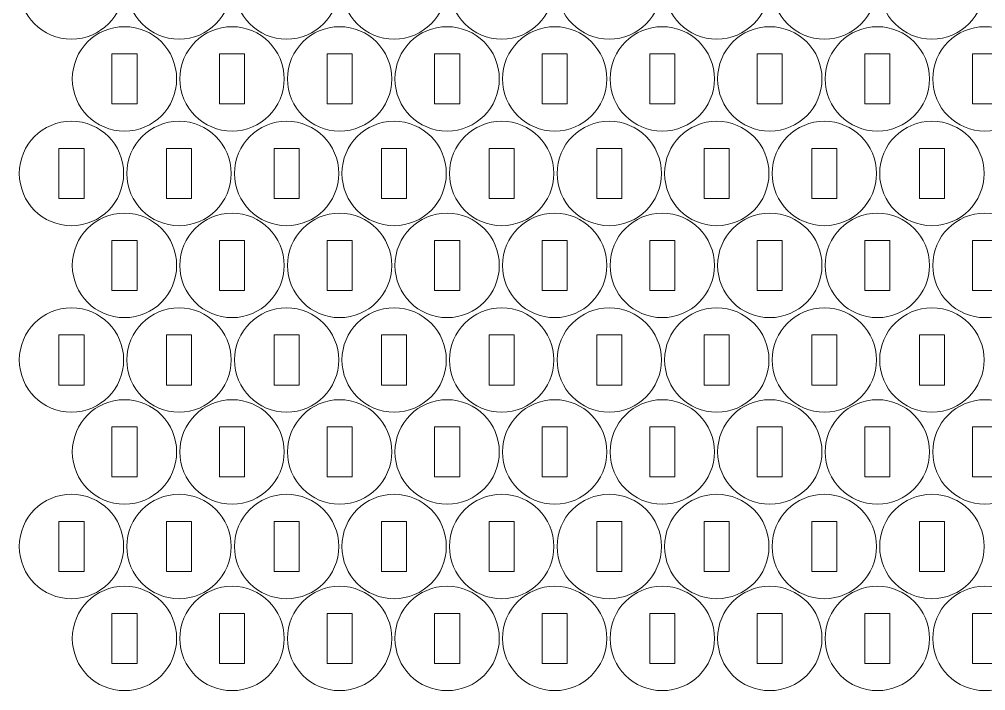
# Model space of a CAD drawing. Header units: millimetres. Extents: x -340 to 339, y -197 to 197.
# Drawn here: x 99.5 to 215.3, y -6.1 to 74.2 of the extents above; entities that cross this region are included whole.
import ezdxf

# ---------------------------------------------------------------- set-up
doc = ezdxf.new("R2010")
doc.units = ezdxf.units.MM
doc.header["$MEASUREMENT"] = 0
doc.layers.add('Camada 1', color=7, linetype='Continuous')

msp = doc.modelspace()

# ---------------------------------------------------------------- linework, layer by layer
at = {"layer": 'Camada 1', "lineweight": 20}
for points in [[(105.7424, 84.3598), (109.1941, 84.3598), (111.9924, 81.5615), (111.9924, 78.1098), (111.9924, 78.1098), (111.9924, 74.6581), (109.1941, 71.8598), (105.7424, 71.8598), (105.7424, 71.8598), (102.2907, 71.8598), (99.4924, 74.6581), (99.4924, 78.1098), (99.4924, 78.1098), (99.4924, 81.5615), (102.2907, 84.3598), (105.7424, 84.3598)], [(118.6276, 84.3598), (122.0793, 84.3598), (124.8776, 81.5615), (124.8776, 78.1098), (124.8776, 78.1098), (124.8776, 74.6581), (122.0793, 71.8598), (118.6276, 71.8598), (118.6276, 71.8598), (115.1759, 71.8598), (112.3776, 74.6581), (112.3776, 78.1098), (112.3776, 78.1098), (112.3776, 81.5615), (115.1759, 84.3598), (118.6276, 84.3598)], [(131.5128, 84.3598), (134.9645, 84.3598), (137.7628, 81.5615), (137.7628, 78.1098), (137.7628, 78.1098), (137.7628, 74.6581), (134.9645, 71.8598), (131.5128, 71.8598), (131.5128, 71.8598), (128.0611, 71.8598), (125.2628, 74.6581), (125.2628, 78.1098), (125.2628, 78.1098), (125.2628, 81.5615), (128.0611, 84.3598), (131.5128, 84.3598)], [(144.398, 84.3598), (147.8497, 84.3598), (150.648, 81.5615), (150.648, 78.1098), (150.648, 78.1098), (150.648, 74.6581), (147.8497, 71.8598), (144.398, 71.8598), (144.398, 71.8598), (140.9463, 71.8598), (138.148, 74.6581), (138.148, 78.1098), (138.148, 78.1098), (138.148, 81.5615), (140.9463, 84.3598), (144.398, 84.3598)], [(157.2832, 84.3598), (160.7349, 84.3598), (163.5332, 81.5615), (163.5332, 78.1098), (163.5332, 78.1098), (163.5332, 74.6581), (160.7349, 71.8598), (157.2832, 71.8598), (157.2832, 71.8598), (153.8315, 71.8598), (151.0332, 74.6581), (151.0332, 78.1098), (151.0332, 78.1098), (151.0332, 81.5615), (153.8315, 84.3598), (157.2832, 84.3598)], [(170.1684, 84.3598), (173.6201, 84.3598), (176.4184, 81.5615), (176.4184, 78.1098), (176.4184, 78.1098), (176.4184, 74.6581), (173.6201, 71.8598), (170.1684, 71.8598), (170.1684, 71.8598), (166.7167, 71.8598), (163.9184, 74.6581), (163.9184, 78.1098), (163.9184, 78.1098), (163.9184, 81.5615), (166.7167, 84.3598), (170.1684, 84.3598)], [(183.0536, 84.3598), (186.5053, 84.3598), (189.3036, 81.5615), (189.3036, 78.1098), (189.3036, 78.1098), (189.3036, 74.6581), (186.5053, 71.8598), (183.0536, 71.8598), (183.0536, 71.8598), (179.6019, 71.8598), (176.8036, 74.6581), (176.8036, 78.1098), (176.8036, 78.1098), (176.8036, 81.5615), (179.6019, 84.3598), (183.0536, 84.3598)], [(195.9388, 84.3598), (199.3905, 84.3598), (202.1888, 81.5615), (202.1888, 78.1098), (202.1888, 78.1098), (202.1888, 74.6581), (199.3905, 71.8598), (195.9388, 71.8598), (195.9388, 71.8598), (192.4871, 71.8598), (189.6888, 74.6581), (189.6888, 78.1098), (189.6888, 78.1098), (189.6888, 81.5615), (192.4871, 84.3598), (195.9388, 84.3598)], [(208.824, 84.3598), (212.2757, 84.3598), (215.074, 81.5615), (215.074, 78.1098), (215.074, 78.1098), (215.074, 74.6581), (212.2757, 71.8598), (208.824, 71.8598), (208.824, 71.8598), (205.3723, 71.8598), (202.574, 74.6581), (202.574, 78.1098), (202.574, 78.1098), (202.574, 81.5615), (205.3723, 84.3598), (208.824, 84.3598)], [(112.0924, 73.3531), (115.5441, 73.3531), (118.3424, 70.5548), (118.3424, 67.1031), (118.3424, 67.1031), (118.3424, 63.6514), (115.5441, 60.8531), (112.0924, 60.8531), (112.0924, 60.8531), (108.6407, 60.8531), (105.8424, 63.6514), (105.8424, 67.1031), (105.8424, 67.1031), (105.8424, 70.5548), (108.6407, 73.3531), (112.0924, 73.3531)], [(124.9776, 73.3531), (128.4293, 73.3531), (131.2276, 70.5548), (131.2276, 67.1031), (131.2276, 67.1031), (131.2276, 63.6514), (128.4293, 60.8531), (124.9776, 60.8531), (124.9776, 60.8531), (121.5259, 60.8531), (118.7276, 63.6514), (118.7276, 67.1031), (118.7276, 67.1031), (118.7276, 70.5548), (121.5259, 73.3531), (124.9776, 73.3531)], [(137.8628, 73.3531), (141.3145, 73.3531), (144.1128, 70.5548), (144.1128, 67.1031), (144.1128, 67.1031), (144.1128, 63.6514), (141.3145, 60.8531), (137.8628, 60.8531), (137.8628, 60.8531), (134.4111, 60.8531), (131.6128, 63.6514), (131.6128, 67.1031), (131.6128, 67.1031), (131.6128, 70.5548), (134.4111, 73.3531), (137.8628, 73.3531)], [(150.748, 73.3531), (154.1997, 73.3531), (156.998, 70.5548), (156.998, 67.1031), (156.998, 67.1031), (156.998, 63.6514), (154.1997, 60.8531), (150.748, 60.8531), (150.748, 60.8531), (147.2963, 60.8531), (144.498, 63.6514), (144.498, 67.1031), (144.498, 67.1031), (144.498, 70.5548), (147.2963, 73.3531), (150.748, 73.3531)], [(163.6332, 73.3531), (167.0849, 73.3531), (169.8832, 70.5548), (169.8832, 67.1031), (169.8832, 67.1031), (169.8832, 63.6514), (167.0849, 60.8531), (163.6332, 60.8531), (163.6332, 60.8531), (160.1815, 60.8531), (157.3832, 63.6514), (157.3832, 67.1031), (157.3832, 67.1031), (157.3832, 70.5548), (160.1815, 73.3531), (163.6332, 73.3531)], [(176.5184, 73.3531), (179.9701, 73.3531), (182.7684, 70.5548), (182.7684, 67.1031), (182.7684, 67.1031), (182.7684, 63.6514), (179.9701, 60.8531), (176.5184, 60.8531), (176.5184, 60.8531), (173.0667, 60.8531), (170.2684, 63.6514), (170.2684, 67.1031), (170.2684, 67.1031), (170.2684, 70.5548), (173.0667, 73.3531), (176.5184, 73.3531)], [(189.4036, 73.3531), (192.8553, 73.3531), (195.6536, 70.5548), (195.6536, 67.1031), (195.6536, 67.1031), (195.6536, 63.6514), (192.8553, 60.8531), (189.4036, 60.8531), (189.4036, 60.8531), (185.9519, 60.8531), (183.1536, 63.6514), (183.1536, 67.1031), (183.1536, 67.1031), (183.1536, 70.5548), (185.9519, 73.3531), (189.4036, 73.3531)], [(202.2888, 73.3531), (205.7405, 73.3531), (208.5388, 70.5548), (208.5388, 67.1031), (208.5388, 67.1031), (208.5388, 63.6514), (205.7405, 60.8531), (202.2888, 60.8531), (202.2888, 60.8531), (198.8371, 60.8531), (196.0388, 63.6514), (196.0388, 67.1031), (196.0388, 67.1031), (196.0388, 70.5548), (198.8371, 73.3531), (202.2888, 73.3531)], [(215.174, 73.3531), (218.6257, 73.3531), (221.424, 70.5548), (221.424, 67.1031), (221.424, 67.1031), (221.424, 63.6514), (218.6257, 60.8531), (215.174, 60.8531), (215.174, 60.8531), (211.7223, 60.8531), (208.924, 63.6514), (208.924, 67.1031), (208.924, 67.1031), (208.924, 70.5548), (211.7223, 73.3531), (215.174, 73.3531)], [(110.5924, 70.1031), (110.5924, 70.1031), (113.5924, 70.1031), (113.5924, 70.1031), (113.5924, 70.1031), (113.5924, 70.1031), (113.5924, 64.1031), (113.5924, 64.1031), (113.5924, 64.1031), (113.5924, 64.1031), (110.5924, 64.1031), (110.5924, 64.1031), (110.5924, 64.1031), (110.5924, 64.1031), (110.5924, 70.1031), (110.5924, 70.1031)], [(123.4776, 70.1031), (123.4776, 70.1031), (126.4776, 70.1031), (126.4776, 70.1031), (126.4776, 70.1031), (126.4776, 70.1031), (126.4776, 64.1031), (126.4776, 64.1031), (126.4776, 64.1031), (126.4776, 64.1031), (123.4776, 64.1031), (123.4776, 64.1031), (123.4776, 64.1031), (123.4776, 64.1031), (123.4776, 70.1031), (123.4776, 70.1031)], [(136.3628, 70.1031), (136.3628, 70.1031), (139.3628, 70.1031), (139.3628, 70.1031), (139.3628, 70.1031), (139.3628, 70.1031), (139.3628, 64.1031), (139.3628, 64.1031), (139.3628, 64.1031), (139.3628, 64.1031), (136.3628, 64.1031), (136.3628, 64.1031), (136.3628, 64.1031), (136.3628, 64.1031), (136.3628, 70.1031), (136.3628, 70.1031)], [(149.248, 70.1031), (149.248, 70.1031), (152.248, 70.1031), (152.248, 70.1031), (152.248, 70.1031), (152.248, 70.1031), (152.248, 64.1031), (152.248, 64.1031), (152.248, 64.1031), (152.248, 64.1031), (149.248, 64.1031), (149.248, 64.1031), (149.248, 64.1031), (149.248, 64.1031), (149.248, 70.1031), (149.248, 70.1031)], [(162.1332, 70.1031), (162.1332, 70.1031), (165.1332, 70.1031), (165.1332, 70.1031), (165.1332, 70.1031), (165.1332, 70.1031), (165.1332, 64.1031), (165.1332, 64.1031), (165.1332, 64.1031), (165.1332, 64.1031), (162.1332, 64.1031), (162.1332, 64.1031), (162.1332, 64.1031), (162.1332, 64.1031), (162.1332, 70.1031), (162.1332, 70.1031)], [(175.0184, 70.1031), (175.0184, 70.1031), (178.0184, 70.1031), (178.0184, 70.1031), (178.0184, 70.1031), (178.0184, 70.1031), (178.0184, 64.1031), (178.0184, 64.1031), (178.0184, 64.1031), (178.0184, 64.1031), (175.0184, 64.1031), (175.0184, 64.1031), (175.0184, 64.1031), (175.0184, 64.1031), (175.0184, 70.1031), (175.0184, 70.1031)], [(187.9036, 70.1031), (187.9036, 70.1031), (190.9036, 70.1031), (190.9036, 70.1031), (190.9036, 70.1031), (190.9036, 70.1031), (190.9036, 64.1031), (190.9036, 64.1031), (190.9036, 64.1031), (190.9036, 64.1031), (187.9036, 64.1031), (187.9036, 64.1031), (187.9036, 64.1031), (187.9036, 64.1031), (187.9036, 70.1031), (187.9036, 70.1031)], [(200.7888, 70.1031), (200.7888, 70.1031), (203.7888, 70.1031), (203.7888, 70.1031), (203.7888, 70.1031), (203.7888, 70.1031), (203.7888, 64.1031), (203.7888, 64.1031), (203.7888, 64.1031), (203.7888, 64.1031), (200.7888, 64.1031), (200.7888, 64.1031), (200.7888, 64.1031), (200.7888, 64.1031), (200.7888, 70.1031), (200.7888, 70.1031)], [(213.674, 70.1031), (213.674, 70.1031), (216.674, 70.1031), (216.674, 70.1031), (216.674, 70.1031), (216.674, 70.1031), (216.674, 64.1031), (216.674, 64.1031), (216.674, 64.1031), (216.674, 64.1031), (213.674, 64.1031), (213.674, 64.1031), (213.674, 64.1031), (213.674, 64.1031), (213.674, 70.1031), (213.674, 70.1031)], [(105.7424, 62.0289), (109.1941, 62.0289), (111.9924, 59.2306), (111.9924, 55.7789), (111.9924, 55.7789), (111.9924, 52.3272), (109.1941, 49.5289), (105.7424, 49.5289), (105.7424, 49.5289), (102.2907, 49.5289), (99.4924, 52.3272), (99.4924, 55.7789), (99.4924, 55.7789), (99.4924, 59.2306), (102.2907, 62.0289), (105.7424, 62.0289)], [(118.6276, 62.0289), (122.0793, 62.0289), (124.8776, 59.2306), (124.8776, 55.7789), (124.8776, 55.7789), (124.8776, 52.3272), (122.0793, 49.5289), (118.6276, 49.5289), (118.6276, 49.5289), (115.1759, 49.5289), (112.3776, 52.3272), (112.3776, 55.7789), (112.3776, 55.7789), (112.3776, 59.2306), (115.1759, 62.0289), (118.6276, 62.0289)], [(131.5128, 62.0289), (134.9645, 62.0289), (137.7628, 59.2306), (137.7628, 55.7789), (137.7628, 55.7789), (137.7628, 52.3272), (134.9645, 49.5289), (131.5128, 49.5289), (131.5128, 49.5289), (128.0611, 49.5289), (125.2628, 52.3272), (125.2628, 55.7789), (125.2628, 55.7789), (125.2628, 59.2306), (128.0611, 62.0289), (131.5128, 62.0289)], [(144.398, 62.0289), (147.8497, 62.0289), (150.648, 59.2306), (150.648, 55.7789), (150.648, 55.7789), (150.648, 52.3272), (147.8497, 49.5289), (144.398, 49.5289), (144.398, 49.5289), (140.9463, 49.5289), (138.148, 52.3272), (138.148, 55.7789), (138.148, 55.7789), (138.148, 59.2306), (140.9463, 62.0289), (144.398, 62.0289)], [(157.2832, 62.0289), (160.7349, 62.0289), (163.5332, 59.2306), (163.5332, 55.7789), (163.5332, 55.7789), (163.5332, 52.3272), (160.7349, 49.5289), (157.2832, 49.5289), (157.2832, 49.5289), (153.8315, 49.5289), (151.0332, 52.3272), (151.0332, 55.7789), (151.0332, 55.7789), (151.0332, 59.2306), (153.8315, 62.0289), (157.2832, 62.0289)], [(170.1684, 62.0289), (173.6201, 62.0289), (176.4184, 59.2306), (176.4184, 55.7789), (176.4184, 55.7789), (176.4184, 52.3272), (173.6201, 49.5289), (170.1684, 49.5289), (170.1684, 49.5289), (166.7167, 49.5289), (163.9184, 52.3272), (163.9184, 55.7789), (163.9184, 55.7789), (163.9184, 59.2306), (166.7167, 62.0289), (170.1684, 62.0289)], [(183.0536, 62.0289), (186.5053, 62.0289), (189.3036, 59.2306), (189.3036, 55.7789), (189.3036, 55.7789), (189.3036, 52.3272), (186.5053, 49.5289), (183.0536, 49.5289), (183.0536, 49.5289), (179.6019, 49.5289), (176.8036, 52.3272), (176.8036, 55.7789), (176.8036, 55.7789), (176.8036, 59.2306), (179.6019, 62.0289), (183.0536, 62.0289)], [(195.9388, 62.0289), (199.3905, 62.0289), (202.1888, 59.2306), (202.1888, 55.7789), (202.1888, 55.7789), (202.1888, 52.3272), (199.3905, 49.5289), (195.9388, 49.5289), (195.9388, 49.5289), (192.4871, 49.5289), (189.6888, 52.3272), (189.6888, 55.7789), (189.6888, 55.7789), (189.6888, 59.2306), (192.4871, 62.0289), (195.9388, 62.0289)], [(208.824, 62.0289), (212.2757, 62.0289), (215.074, 59.2306), (215.074, 55.7789), (215.074, 55.7789), (215.074, 52.3272), (212.2757, 49.5289), (208.824, 49.5289), (208.824, 49.5289), (205.3723, 49.5289), (202.574, 52.3272), (202.574, 55.7789), (202.574, 55.7789), (202.574, 59.2306), (205.3723, 62.0289), (208.824, 62.0289)], [(104.2424, 58.7789), (104.2424, 58.7789), (107.2424, 58.7789), (107.2424, 58.7789), (107.2424, 58.7789), (107.2424, 58.7789), (107.2424, 52.7789), (107.2424, 52.7789), (107.2424, 52.7789), (107.2424, 52.7789), (104.2424, 52.7789), (104.2424, 52.7789), (104.2424, 52.7789), (104.2424, 52.7789), (104.2424, 58.7789), (104.2424, 58.7789)], [(117.1276, 58.7789), (117.1276, 58.7789), (120.1276, 58.7789), (120.1276, 58.7789), (120.1276, 58.7789), (120.1276, 58.7789), (120.1276, 52.7789), (120.1276, 52.7789), (120.1276, 52.7789), (120.1276, 52.7789), (117.1276, 52.7789), (117.1276, 52.7789), (117.1276, 52.7789), (117.1276, 52.7789), (117.1276, 58.7789), (117.1276, 58.7789)], [(130.0128, 58.7789), (130.0128, 58.7789), (133.0128, 58.7789), (133.0128, 58.7789), (133.0128, 58.7789), (133.0128, 58.7789), (133.0128, 52.7789), (133.0128, 52.7789), (133.0128, 52.7789), (133.0128, 52.7789), (130.0128, 52.7789), (130.0128, 52.7789), (130.0128, 52.7789), (130.0128, 52.7789), (130.0128, 58.7789), (130.0128, 58.7789)], [(142.898, 58.7789), (142.898, 58.7789), (145.898, 58.7789), (145.898, 58.7789), (145.898, 58.7789), (145.898, 58.7789), (145.898, 52.7789), (145.898, 52.7789), (145.898, 52.7789), (145.898, 52.7789), (142.898, 52.7789), (142.898, 52.7789), (142.898, 52.7789), (142.898, 52.7789), (142.898, 58.7789), (142.898, 58.7789)], [(155.7832, 58.7789), (155.7832, 58.7789), (158.7832, 58.7789), (158.7832, 58.7789), (158.7832, 58.7789), (158.7832, 58.7789), (158.7832, 52.7789), (158.7832, 52.7789), (158.7832, 52.7789), (158.7832, 52.7789), (155.7832, 52.7789), (155.7832, 52.7789), (155.7832, 52.7789), (155.7832, 52.7789), (155.7832, 58.7789), (155.7832, 58.7789)], [(168.6684, 58.7789), (168.6684, 58.7789), (171.6684, 58.7789), (171.6684, 58.7789), (171.6684, 58.7789), (171.6684, 58.7789), (171.6684, 52.7789), (171.6684, 52.7789), (171.6684, 52.7789), (171.6684, 52.7789), (168.6684, 52.7789), (168.6684, 52.7789), (168.6684, 52.7789), (168.6684, 52.7789), (168.6684, 58.7789), (168.6684, 58.7789)], [(181.5536, 58.7789), (181.5536, 58.7789), (184.5536, 58.7789), (184.5536, 58.7789), (184.5536, 58.7789), (184.5536, 58.7789), (184.5536, 52.7789), (184.5536, 52.7789), (184.5536, 52.7789), (184.5536, 52.7789), (181.5536, 52.7789), (181.5536, 52.7789), (181.5536, 52.7789), (181.5536, 52.7789), (181.5536, 58.7789), (181.5536, 58.7789)], [(194.4388, 58.7789), (194.4388, 58.7789), (197.4388, 58.7789), (197.4388, 58.7789), (197.4388, 58.7789), (197.4388, 58.7789), (197.4388, 52.7789), (197.4388, 52.7789), (197.4388, 52.7789), (197.4388, 52.7789), (194.4388, 52.7789), (194.4388, 52.7789), (194.4388, 52.7789), (194.4388, 52.7789), (194.4388, 58.7789), (194.4388, 58.7789)], [(207.324, 58.7789), (207.324, 58.7789), (210.324, 58.7789), (210.324, 58.7789), (210.324, 58.7789), (210.324, 58.7789), (210.324, 52.7789), (210.324, 52.7789), (210.324, 52.7789), (210.324, 52.7789), (207.324, 52.7789), (207.324, 52.7789), (207.324, 52.7789), (207.324, 52.7789), (207.324, 58.7789), (207.324, 58.7789)], [(112.0924, 51.0222), (115.5441, 51.0222), (118.3424, 48.2239), (118.3424, 44.7722), (118.3424, 44.7722), (118.3424, 41.3205), (115.5441, 38.5222), (112.0924, 38.5222), (112.0924, 38.5222), (108.6407, 38.5222), (105.8424, 41.3205), (105.8424, 44.7722), (105.8424, 44.7722), (105.8424, 48.2239), (108.6407, 51.0222), (112.0924, 51.0222)], [(124.9776, 51.0222), (128.4293, 51.0222), (131.2276, 48.2239), (131.2276, 44.7722), (131.2276, 44.7722), (131.2276, 41.3205), (128.4293, 38.5222), (124.9776, 38.5222), (124.9776, 38.5222), (121.5259, 38.5222), (118.7276, 41.3205), (118.7276, 44.7722), (118.7276, 44.7722), (118.7276, 48.2239), (121.5259, 51.0222), (124.9776, 51.0222)], [(137.8628, 51.0222), (141.3145, 51.0222), (144.1128, 48.2239), (144.1128, 44.7722), (144.1128, 44.7722), (144.1128, 41.3205), (141.3145, 38.5222), (137.8628, 38.5222), (137.8628, 38.5222), (134.4111, 38.5222), (131.6128, 41.3205), (131.6128, 44.7722), (131.6128, 44.7722), (131.6128, 48.2239), (134.4111, 51.0222), (137.8628, 51.0222)], [(150.748, 51.0222), (154.1997, 51.0222), (156.998, 48.2239), (156.998, 44.7722), (156.998, 44.7722), (156.998, 41.3205), (154.1997, 38.5222), (150.748, 38.5222), (150.748, 38.5222), (147.2963, 38.5222), (144.498, 41.3205), (144.498, 44.7722), (144.498, 44.7722), (144.498, 48.2239), (147.2963, 51.0222), (150.748, 51.0222)], [(163.6332, 51.0222), (167.0849, 51.0222), (169.8832, 48.2239), (169.8832, 44.7722), (169.8832, 44.7722), (169.8832, 41.3205), (167.0849, 38.5222), (163.6332, 38.5222), (163.6332, 38.5222), (160.1815, 38.5222), (157.3832, 41.3205), (157.3832, 44.7722), (157.3832, 44.7722), (157.3832, 48.2239), (160.1815, 51.0222), (163.6332, 51.0222)], [(176.5184, 51.0222), (179.9701, 51.0222), (182.7684, 48.2239), (182.7684, 44.7722), (182.7684, 44.7722), (182.7684, 41.3205), (179.9701, 38.5222), (176.5184, 38.5222), (176.5184, 38.5222), (173.0667, 38.5222), (170.2684, 41.3205), (170.2684, 44.7722), (170.2684, 44.7722), (170.2684, 48.2239), (173.0667, 51.0222), (176.5184, 51.0222)], [(189.4036, 51.0222), (192.8553, 51.0222), (195.6536, 48.2239), (195.6536, 44.7722), (195.6536, 44.7722), (195.6536, 41.3205), (192.8553, 38.5222), (189.4036, 38.5222), (189.4036, 38.5222), (185.9519, 38.5222), (183.1536, 41.3205), (183.1536, 44.7722), (183.1536, 44.7722), (183.1536, 48.2239), (185.9519, 51.0222), (189.4036, 51.0222)], [(202.2888, 51.0222), (205.7405, 51.0222), (208.5388, 48.2239), (208.5388, 44.7722), (208.5388, 44.7722), (208.5388, 41.3205), (205.7405, 38.5222), (202.2888, 38.5222), (202.2888, 38.5222), (198.8371, 38.5222), (196.0388, 41.3205), (196.0388, 44.7722), (196.0388, 44.7722), (196.0388, 48.2239), (198.8371, 51.0222), (202.2888, 51.0222)], [(215.174, 51.0222), (218.6257, 51.0222), (221.424, 48.2239), (221.424, 44.7722), (221.424, 44.7722), (221.424, 41.3205), (218.6257, 38.5222), (215.174, 38.5222), (215.174, 38.5222), (211.7223, 38.5222), (208.924, 41.3205), (208.924, 44.7722), (208.924, 44.7722), (208.924, 48.2239), (211.7223, 51.0222), (215.174, 51.0222)], [(110.5924, 47.7722), (110.5924, 47.7722), (113.5924, 47.7722), (113.5924, 47.7722), (113.5924, 47.7722), (113.5924, 47.7722), (113.5924, 41.7722), (113.5924, 41.7722), (113.5924, 41.7722), (113.5924, 41.7722), (110.5924, 41.7722), (110.5924, 41.7722), (110.5924, 41.7722), (110.5924, 41.7722), (110.5924, 47.7722), (110.5924, 47.7722)], [(123.4776, 47.7722), (123.4776, 47.7722), (126.4776, 47.7722), (126.4776, 47.7722), (126.4776, 47.7722), (126.4776, 47.7722), (126.4776, 41.7722), (126.4776, 41.7722), (126.4776, 41.7722), (126.4776, 41.7722), (123.4776, 41.7722), (123.4776, 41.7722), (123.4776, 41.7722), (123.4776, 41.7722), (123.4776, 47.7722), (123.4776, 47.7722)], [(136.3628, 47.7722), (136.3628, 47.7722), (139.3628, 47.7722), (139.3628, 47.7722), (139.3628, 47.7722), (139.3628, 47.7722), (139.3628, 41.7722), (139.3628, 41.7722), (139.3628, 41.7722), (139.3628, 41.7722), (136.3628, 41.7722), (136.3628, 41.7722), (136.3628, 41.7722), (136.3628, 41.7722), (136.3628, 47.7722), (136.3628, 47.7722)], [(149.248, 47.7722), (149.248, 47.7722), (152.248, 47.7722), (152.248, 47.7722), (152.248, 47.7722), (152.248, 47.7722), (152.248, 41.7722), (152.248, 41.7722), (152.248, 41.7722), (152.248, 41.7722), (149.248, 41.7722), (149.248, 41.7722), (149.248, 41.7722), (149.248, 41.7722), (149.248, 47.7722), (149.248, 47.7722)], [(162.1332, 47.7722), (162.1332, 47.7722), (165.1332, 47.7722), (165.1332, 47.7722), (165.1332, 47.7722), (165.1332, 47.7722), (165.1332, 41.7722), (165.1332, 41.7722), (165.1332, 41.7722), (165.1332, 41.7722), (162.1332, 41.7722), (162.1332, 41.7722), (162.1332, 41.7722), (162.1332, 41.7722), (162.1332, 47.7722), (162.1332, 47.7722)], [(175.0184, 47.7722), (175.0184, 47.7722), (178.0184, 47.7722), (178.0184, 47.7722), (178.0184, 47.7722), (178.0184, 47.7722), (178.0184, 41.7722), (178.0184, 41.7722), (178.0184, 41.7722), (178.0184, 41.7722), (175.0184, 41.7722), (175.0184, 41.7722), (175.0184, 41.7722), (175.0184, 41.7722), (175.0184, 47.7722), (175.0184, 47.7722)], [(187.9036, 47.7722), (187.9036, 47.7722), (190.9036, 47.7722), (190.9036, 47.7722), (190.9036, 47.7722), (190.9036, 47.7722), (190.9036, 41.7722), (190.9036, 41.7722), (190.9036, 41.7722), (190.9036, 41.7722), (187.9036, 41.7722), (187.9036, 41.7722), (187.9036, 41.7722), (187.9036, 41.7722), (187.9036, 47.7722), (187.9036, 47.7722)], [(200.7888, 47.7722), (200.7888, 47.7722), (203.7888, 47.7722), (203.7888, 47.7722), (203.7888, 47.7722), (203.7888, 47.7722), (203.7888, 41.7722), (203.7888, 41.7722), (203.7888, 41.7722), (203.7888, 41.7722), (200.7888, 41.7722), (200.7888, 41.7722), (200.7888, 41.7722), (200.7888, 41.7722), (200.7888, 47.7722), (200.7888, 47.7722)], [(213.674, 47.7722), (213.674, 47.7722), (216.674, 47.7722), (216.674, 47.7722), (216.674, 47.7722), (216.674, 47.7722), (216.674, 41.7722), (216.674, 41.7722), (216.674, 41.7722), (216.674, 41.7722), (213.674, 41.7722), (213.674, 41.7722), (213.674, 41.7722), (213.674, 41.7722), (213.674, 47.7722), (213.674, 47.7722)], [(105.7424, 39.698), (109.1941, 39.698), (111.9924, 36.8997), (111.9924, 33.448), (111.9924, 33.448), (111.9924, 29.9963), (109.1941, 27.198), (105.7424, 27.198), (105.7424, 27.198), (102.2907, 27.198), (99.4924, 29.9963), (99.4924, 33.448), (99.4924, 33.448), (99.4924, 36.8997), (102.2907, 39.698), (105.7424, 39.698)], [(118.6276, 39.698), (122.0793, 39.698), (124.8776, 36.8997), (124.8776, 33.448), (124.8776, 33.448), (124.8776, 29.9963), (122.0793, 27.198), (118.6276, 27.198), (118.6276, 27.198), (115.1759, 27.198), (112.3776, 29.9963), (112.3776, 33.448), (112.3776, 33.448), (112.3776, 36.8997), (115.1759, 39.698), (118.6276, 39.698)], [(131.5128, 39.698), (134.9645, 39.698), (137.7628, 36.8997), (137.7628, 33.448), (137.7628, 33.448), (137.7628, 29.9963), (134.9645, 27.198), (131.5128, 27.198), (131.5128, 27.198), (128.0611, 27.198), (125.2628, 29.9963), (125.2628, 33.448), (125.2628, 33.448), (125.2628, 36.8997), (128.0611, 39.698), (131.5128, 39.698)], [(144.398, 39.698), (147.8497, 39.698), (150.648, 36.8997), (150.648, 33.448), (150.648, 33.448), (150.648, 29.9963), (147.8497, 27.198), (144.398, 27.198), (144.398, 27.198), (140.9463, 27.198), (138.148, 29.9963), (138.148, 33.448), (138.148, 33.448), (138.148, 36.8997), (140.9463, 39.698), (144.398, 39.698)], [(157.2832, 39.698), (160.7349, 39.698), (163.5332, 36.8997), (163.5332, 33.448), (163.5332, 33.448), (163.5332, 29.9963), (160.7349, 27.198), (157.2832, 27.198), (157.2832, 27.198), (153.8315, 27.198), (151.0332, 29.9963), (151.0332, 33.448), (151.0332, 33.448), (151.0332, 36.8997), (153.8315, 39.698), (157.2832, 39.698)], [(170.1684, 39.698), (173.6201, 39.698), (176.4184, 36.8997), (176.4184, 33.448), (176.4184, 33.448), (176.4184, 29.9963), (173.6201, 27.198), (170.1684, 27.198), (170.1684, 27.198), (166.7167, 27.198), (163.9184, 29.9963), (163.9184, 33.448), (163.9184, 33.448), (163.9184, 36.8997), (166.7167, 39.698), (170.1684, 39.698)], [(183.0536, 39.698), (186.5053, 39.698), (189.3036, 36.8997), (189.3036, 33.448), (189.3036, 33.448), (189.3036, 29.9963), (186.5053, 27.198), (183.0536, 27.198), (183.0536, 27.198), (179.6019, 27.198), (176.8036, 29.9963), (176.8036, 33.448), (176.8036, 33.448), (176.8036, 36.8997), (179.6019, 39.698), (183.0536, 39.698)], [(195.9388, 39.698), (199.3905, 39.698), (202.1888, 36.8997), (202.1888, 33.448), (202.1888, 33.448), (202.1888, 29.9963), (199.3905, 27.198), (195.9388, 27.198), (195.9388, 27.198), (192.4871, 27.198), (189.6888, 29.9963), (189.6888, 33.448), (189.6888, 33.448), (189.6888, 36.8997), (192.4871, 39.698), (195.9388, 39.698)], [(208.824, 39.698), (212.2757, 39.698), (215.074, 36.8997), (215.074, 33.448), (215.074, 33.448), (215.074, 29.9963), (212.2757, 27.198), (208.824, 27.198), (208.824, 27.198), (205.3723, 27.198), (202.574, 29.9963), (202.574, 33.448), (202.574, 33.448), (202.574, 36.8997), (205.3723, 39.698), (208.824, 39.698)], [(104.2424, 36.448), (104.2424, 36.448), (107.2424, 36.448), (107.2424, 36.448), (107.2424, 36.448), (107.2424, 36.448), (107.2424, 30.448), (107.2424, 30.448), (107.2424, 30.448), (107.2424, 30.448), (104.2424, 30.448), (104.2424, 30.448), (104.2424, 30.448), (104.2424, 30.448), (104.2424, 36.448), (104.2424, 36.448)], [(117.1276, 36.448), (117.1276, 36.448), (120.1276, 36.448), (120.1276, 36.448), (120.1276, 36.448), (120.1276, 36.448), (120.1276, 30.448), (120.1276, 30.448), (120.1276, 30.448), (120.1276, 30.448), (117.1276, 30.448), (117.1276, 30.448), (117.1276, 30.448), (117.1276, 30.448), (117.1276, 36.448), (117.1276, 36.448)], [(130.0128, 36.448), (130.0128, 36.448), (133.0128, 36.448), (133.0128, 36.448), (133.0128, 36.448), (133.0128, 36.448), (133.0128, 30.448), (133.0128, 30.448), (133.0128, 30.448), (133.0128, 30.448), (130.0128, 30.448), (130.0128, 30.448), (130.0128, 30.448), (130.0128, 30.448), (130.0128, 36.448), (130.0128, 36.448)], [(142.898, 36.448), (142.898, 36.448), (145.898, 36.448), (145.898, 36.448), (145.898, 36.448), (145.898, 36.448), (145.898, 30.448), (145.898, 30.448), (145.898, 30.448), (145.898, 30.448), (142.898, 30.448), (142.898, 30.448), (142.898, 30.448), (142.898, 30.448), (142.898, 36.448), (142.898, 36.448)], [(155.7832, 36.448), (155.7832, 36.448), (158.7832, 36.448), (158.7832, 36.448), (158.7832, 36.448), (158.7832, 36.448), (158.7832, 30.448), (158.7832, 30.448), (158.7832, 30.448), (158.7832, 30.448), (155.7832, 30.448), (155.7832, 30.448), (155.7832, 30.448), (155.7832, 30.448), (155.7832, 36.448), (155.7832, 36.448)], [(168.6684, 36.448), (168.6684, 36.448), (171.6684, 36.448), (171.6684, 36.448), (171.6684, 36.448), (171.6684, 36.448), (171.6684, 30.448), (171.6684, 30.448), (171.6684, 30.448), (171.6684, 30.448), (168.6684, 30.448), (168.6684, 30.448), (168.6684, 30.448), (168.6684, 30.448), (168.6684, 36.448), (168.6684, 36.448)], [(181.5536, 36.448), (181.5536, 36.448), (184.5536, 36.448), (184.5536, 36.448), (184.5536, 36.448), (184.5536, 36.448), (184.5536, 30.448), (184.5536, 30.448), (184.5536, 30.448), (184.5536, 30.448), (181.5536, 30.448), (181.5536, 30.448), (181.5536, 30.448), (181.5536, 30.448), (181.5536, 36.448), (181.5536, 36.448)], [(194.4388, 36.448), (194.4388, 36.448), (197.4388, 36.448), (197.4388, 36.448), (197.4388, 36.448), (197.4388, 36.448), (197.4388, 30.448), (197.4388, 30.448), (197.4388, 30.448), (197.4388, 30.448), (194.4388, 30.448), (194.4388, 30.448), (194.4388, 30.448), (194.4388, 30.448), (194.4388, 36.448), (194.4388, 36.448)], [(207.324, 36.448), (207.324, 36.448), (210.324, 36.448), (210.324, 36.448), (210.324, 36.448), (210.324, 36.448), (210.324, 30.448), (210.324, 30.448), (210.324, 30.448), (210.324, 30.448), (207.324, 30.448), (207.324, 30.448), (207.324, 30.448), (207.324, 30.448), (207.324, 36.448), (207.324, 36.448)], [(112.0924, 28.6913), (115.5441, 28.6913), (118.3424, 25.893), (118.3424, 22.4413), (118.3424, 22.4413), (118.3424, 18.9896), (115.5441, 16.1913), (112.0924, 16.1913), (112.0924, 16.1913), (108.6407, 16.1913), (105.8424, 18.9896), (105.8424, 22.4413), (105.8424, 22.4413), (105.8424, 25.893), (108.6407, 28.6913), (112.0924, 28.6913)], [(124.9776, 28.6913), (128.4293, 28.6913), (131.2276, 25.893), (131.2276, 22.4413), (131.2276, 22.4413), (131.2276, 18.9896), (128.4293, 16.1913), (124.9776, 16.1913), (124.9776, 16.1913), (121.5259, 16.1913), (118.7276, 18.9896), (118.7276, 22.4413), (118.7276, 22.4413), (118.7276, 25.893), (121.5259, 28.6913), (124.9776, 28.6913)], [(137.8628, 28.6913), (141.3145, 28.6913), (144.1128, 25.893), (144.1128, 22.4413), (144.1128, 22.4413), (144.1128, 18.9896), (141.3145, 16.1913), (137.8628, 16.1913), (137.8628, 16.1913), (134.4111, 16.1913), (131.6128, 18.9896), (131.6128, 22.4413), (131.6128, 22.4413), (131.6128, 25.893), (134.4111, 28.6913), (137.8628, 28.6913)], [(150.748, 28.6913), (154.1997, 28.6913), (156.998, 25.893), (156.998, 22.4413), (156.998, 22.4413), (156.998, 18.9896), (154.1997, 16.1913), (150.748, 16.1913), (150.748, 16.1913), (147.2963, 16.1913), (144.498, 18.9896), (144.498, 22.4413), (144.498, 22.4413), (144.498, 25.893), (147.2963, 28.6913), (150.748, 28.6913)], [(163.6332, 28.6913), (167.0849, 28.6913), (169.8832, 25.893), (169.8832, 22.4413), (169.8832, 22.4413), (169.8832, 18.9896), (167.0849, 16.1913), (163.6332, 16.1913), (163.6332, 16.1913), (160.1815, 16.1913), (157.3832, 18.9896), (157.3832, 22.4413), (157.3832, 22.4413), (157.3832, 25.893), (160.1815, 28.6913), (163.6332, 28.6913)], [(176.5184, 28.6913), (179.9701, 28.6913), (182.7684, 25.893), (182.7684, 22.4413), (182.7684, 22.4413), (182.7684, 18.9896), (179.9701, 16.1913), (176.5184, 16.1913), (176.5184, 16.1913), (173.0667, 16.1913), (170.2684, 18.9896), (170.2684, 22.4413), (170.2684, 22.4413), (170.2684, 25.893), (173.0667, 28.6913), (176.5184, 28.6913)], [(189.4036, 28.6913), (192.8553, 28.6913), (195.6536, 25.893), (195.6536, 22.4413), (195.6536, 22.4413), (195.6536, 18.9896), (192.8553, 16.1913), (189.4036, 16.1913), (189.4036, 16.1913), (185.9519, 16.1913), (183.1536, 18.9896), (183.1536, 22.4413), (183.1536, 22.4413), (183.1536, 25.893), (185.9519, 28.6913), (189.4036, 28.6913)], [(202.2888, 28.6913), (205.7405, 28.6913), (208.5388, 25.893), (208.5388, 22.4413), (208.5388, 22.4413), (208.5388, 18.9896), (205.7405, 16.1913), (202.2888, 16.1913), (202.2888, 16.1913), (198.8371, 16.1913), (196.0388, 18.9896), (196.0388, 22.4413), (196.0388, 22.4413), (196.0388, 25.893), (198.8371, 28.6913), (202.2888, 28.6913)], [(215.174, 28.6913), (218.6257, 28.6913), (221.424, 25.893), (221.424, 22.4413), (221.424, 22.4413), (221.424, 18.9896), (218.6257, 16.1913), (215.174, 16.1913), (215.174, 16.1913), (211.7223, 16.1913), (208.924, 18.9896), (208.924, 22.4413), (208.924, 22.4413), (208.924, 25.893), (211.7223, 28.6913), (215.174, 28.6913)], [(110.5924, 25.4413), (110.5924, 25.4413), (113.5924, 25.4413), (113.5924, 25.4413), (113.5924, 25.4413), (113.5924, 25.4413), (113.5924, 19.4413), (113.5924, 19.4413), (113.5924, 19.4413), (113.5924, 19.4413), (110.5924, 19.4413), (110.5924, 19.4413), (110.5924, 19.4413), (110.5924, 19.4413), (110.5924, 25.4413), (110.5924, 25.4413)], [(123.4776, 25.4413), (123.4776, 25.4413), (126.4776, 25.4413), (126.4776, 25.4413), (126.4776, 25.4413), (126.4776, 25.4413), (126.4776, 19.4413), (126.4776, 19.4413), (126.4776, 19.4413), (126.4776, 19.4413), (123.4776, 19.4413), (123.4776, 19.4413), (123.4776, 19.4413), (123.4776, 19.4413), (123.4776, 25.4413), (123.4776, 25.4413)], [(136.3628, 25.4413), (136.3628, 25.4413), (139.3628, 25.4413), (139.3628, 25.4413), (139.3628, 25.4413), (139.3628, 25.4413), (139.3628, 19.4413), (139.3628, 19.4413), (139.3628, 19.4413), (139.3628, 19.4413), (136.3628, 19.4413), (136.3628, 19.4413), (136.3628, 19.4413), (136.3628, 19.4413), (136.3628, 25.4413), (136.3628, 25.4413)], [(149.248, 25.4413), (149.248, 25.4413), (152.248, 25.4413), (152.248, 25.4413), (152.248, 25.4413), (152.248, 25.4413), (152.248, 19.4413), (152.248, 19.4413), (152.248, 19.4413), (152.248, 19.4413), (149.248, 19.4413), (149.248, 19.4413), (149.248, 19.4413), (149.248, 19.4413), (149.248, 25.4413), (149.248, 25.4413)], [(162.1332, 25.4413), (162.1332, 25.4413), (165.1332, 25.4413), (165.1332, 25.4413), (165.1332, 25.4413), (165.1332, 25.4413), (165.1332, 19.4413), (165.1332, 19.4413), (165.1332, 19.4413), (165.1332, 19.4413), (162.1332, 19.4413), (162.1332, 19.4413), (162.1332, 19.4413), (162.1332, 19.4413), (162.1332, 25.4413), (162.1332, 25.4413)], [(175.0184, 25.4413), (175.0184, 25.4413), (178.0184, 25.4413), (178.0184, 25.4413), (178.0184, 25.4413), (178.0184, 25.4413), (178.0184, 19.4413), (178.0184, 19.4413), (178.0184, 19.4413), (178.0184, 19.4413), (175.0184, 19.4413), (175.0184, 19.4413), (175.0184, 19.4413), (175.0184, 19.4413), (175.0184, 25.4413), (175.0184, 25.4413)], [(187.9036, 25.4413), (187.9036, 25.4413), (190.9036, 25.4413), (190.9036, 25.4413), (190.9036, 25.4413), (190.9036, 25.4413), (190.9036, 19.4413), (190.9036, 19.4413), (190.9036, 19.4413), (190.9036, 19.4413), (187.9036, 19.4413), (187.9036, 19.4413), (187.9036, 19.4413), (187.9036, 19.4413), (187.9036, 25.4413), (187.9036, 25.4413)], [(200.7888, 25.4413), (200.7888, 25.4413), (203.7888, 25.4413), (203.7888, 25.4413), (203.7888, 25.4413), (203.7888, 25.4413), (203.7888, 19.4413), (203.7888, 19.4413), (203.7888, 19.4413), (203.7888, 19.4413), (200.7888, 19.4413), (200.7888, 19.4413), (200.7888, 19.4413), (200.7888, 19.4413), (200.7888, 25.4413), (200.7888, 25.4413)], [(213.674, 25.4413), (213.674, 25.4413), (216.674, 25.4413), (216.674, 25.4413), (216.674, 25.4413), (216.674, 25.4413), (216.674, 19.4413), (216.674, 19.4413), (216.674, 19.4413), (216.674, 19.4413), (213.674, 19.4413), (213.674, 19.4413), (213.674, 19.4413), (213.674, 19.4413), (213.674, 25.4413), (213.674, 25.4413)], [(105.7424, 17.3671), (109.1941, 17.3671), (111.9924, 14.5688), (111.9924, 11.1171), (111.9924, 11.1171), (111.9924, 7.6654), (109.1941, 4.8671), (105.7424, 4.8671), (105.7424, 4.8671), (102.2907, 4.8671), (99.4924, 7.6654), (99.4924, 11.1171), (99.4924, 11.1171), (99.4924, 14.5688), (102.2907, 17.3671), (105.7424, 17.3671)], [(118.6276, 17.3671), (122.0793, 17.3671), (124.8776, 14.5688), (124.8776, 11.1171), (124.8776, 11.1171), (124.8776, 7.6654), (122.0793, 4.8671), (118.6276, 4.8671), (118.6276, 4.8671), (115.1759, 4.8671), (112.3776, 7.6654), (112.3776, 11.1171), (112.3776, 11.1171), (112.3776, 14.5688), (115.1759, 17.3671), (118.6276, 17.3671)], [(131.5128, 17.3671), (134.9645, 17.3671), (137.7628, 14.5688), (137.7628, 11.1171), (137.7628, 11.1171), (137.7628, 7.6654), (134.9645, 4.8671), (131.5128, 4.8671), (131.5128, 4.8671), (128.0611, 4.8671), (125.2628, 7.6654), (125.2628, 11.1171), (125.2628, 11.1171), (125.2628, 14.5688), (128.0611, 17.3671), (131.5128, 17.3671)], [(144.398, 17.3671), (147.8497, 17.3671), (150.648, 14.5688), (150.648, 11.1171), (150.648, 11.1171), (150.648, 7.6654), (147.8497, 4.8671), (144.398, 4.8671), (144.398, 4.8671), (140.9463, 4.8671), (138.148, 7.6654), (138.148, 11.1171), (138.148, 11.1171), (138.148, 14.5688), (140.9463, 17.3671), (144.398, 17.3671)], [(157.2832, 17.3671), (160.7349, 17.3671), (163.5332, 14.5688), (163.5332, 11.1171), (163.5332, 11.1171), (163.5332, 7.6654), (160.7349, 4.8671), (157.2832, 4.8671), (157.2832, 4.8671), (153.8315, 4.8671), (151.0332, 7.6654), (151.0332, 11.1171), (151.0332, 11.1171), (151.0332, 14.5688), (153.8315, 17.3671), (157.2832, 17.3671)], [(170.1684, 17.3671), (173.6201, 17.3671), (176.4184, 14.5688), (176.4184, 11.1171), (176.4184, 11.1171), (176.4184, 7.6654), (173.6201, 4.8671), (170.1684, 4.8671), (170.1684, 4.8671), (166.7167, 4.8671), (163.9184, 7.6654), (163.9184, 11.1171), (163.9184, 11.1171), (163.9184, 14.5688), (166.7167, 17.3671), (170.1684, 17.3671)], [(183.0536, 17.3671), (186.5053, 17.3671), (189.3036, 14.5688), (189.3036, 11.1171), (189.3036, 11.1171), (189.3036, 7.6654), (186.5053, 4.8671), (183.0536, 4.8671), (183.0536, 4.8671), (179.6019, 4.8671), (176.8036, 7.6654), (176.8036, 11.1171), (176.8036, 11.1171), (176.8036, 14.5688), (179.6019, 17.3671), (183.0536, 17.3671)], [(195.9388, 17.3671), (199.3905, 17.3671), (202.1888, 14.5688), (202.1888, 11.1171), (202.1888, 11.1171), (202.1888, 7.6654), (199.3905, 4.8671), (195.9388, 4.8671), (195.9388, 4.8671), (192.4871, 4.8671), (189.6888, 7.6654), (189.6888, 11.1171), (189.6888, 11.1171), (189.6888, 14.5688), (192.4871, 17.3671), (195.9388, 17.3671)], [(208.824, 17.3671), (212.2757, 17.3671), (215.074, 14.5688), (215.074, 11.1171), (215.074, 11.1171), (215.074, 7.6654), (212.2757, 4.8671), (208.824, 4.8671), (208.824, 4.8671), (205.3723, 4.8671), (202.574, 7.6654), (202.574, 11.1171), (202.574, 11.1171), (202.574, 14.5688), (205.3723, 17.3671), (208.824, 17.3671)], [(104.2424, 14.1171), (104.2424, 14.1171), (107.2424, 14.1171), (107.2424, 14.1171), (107.2424, 14.1171), (107.2424, 14.1171), (107.2424, 8.1171), (107.2424, 8.1171), (107.2424, 8.1171), (107.2424, 8.1171), (104.2424, 8.1171), (104.2424, 8.1171), (104.2424, 8.1171), (104.2424, 8.1171), (104.2424, 14.1171), (104.2424, 14.1171)], [(117.1276, 14.1171), (117.1276, 14.1171), (120.1276, 14.1171), (120.1276, 14.1171), (120.1276, 14.1171), (120.1276, 14.1171), (120.1276, 8.1171), (120.1276, 8.1171), (120.1276, 8.1171), (120.1276, 8.1171), (117.1276, 8.1171), (117.1276, 8.1171), (117.1276, 8.1171), (117.1276, 8.1171), (117.1276, 14.1171), (117.1276, 14.1171)], [(130.0128, 14.1171), (130.0128, 14.1171), (133.0128, 14.1171), (133.0128, 14.1171), (133.0128, 14.1171), (133.0128, 14.1171), (133.0128, 8.1171), (133.0128, 8.1171), (133.0128, 8.1171), (133.0128, 8.1171), (130.0128, 8.1171), (130.0128, 8.1171), (130.0128, 8.1171), (130.0128, 8.1171), (130.0128, 14.1171), (130.0128, 14.1171)], [(142.898, 14.1171), (142.898, 14.1171), (145.898, 14.1171), (145.898, 14.1171), (145.898, 14.1171), (145.898, 14.1171), (145.898, 8.1171), (145.898, 8.1171), (145.898, 8.1171), (145.898, 8.1171), (142.898, 8.1171), (142.898, 8.1171), (142.898, 8.1171), (142.898, 8.1171), (142.898, 14.1171), (142.898, 14.1171)], [(155.7832, 14.1171), (155.7832, 14.1171), (158.7832, 14.1171), (158.7832, 14.1171), (158.7832, 14.1171), (158.7832, 14.1171), (158.7832, 8.1171), (158.7832, 8.1171), (158.7832, 8.1171), (158.7832, 8.1171), (155.7832, 8.1171), (155.7832, 8.1171), (155.7832, 8.1171), (155.7832, 8.1171), (155.7832, 14.1171), (155.7832, 14.1171)], [(168.6684, 14.1171), (168.6684, 14.1171), (171.6684, 14.1171), (171.6684, 14.1171), (171.6684, 14.1171), (171.6684, 14.1171), (171.6684, 8.1171), (171.6684, 8.1171), (171.6684, 8.1171), (171.6684, 8.1171), (168.6684, 8.1171), (168.6684, 8.1171), (168.6684, 8.1171), (168.6684, 8.1171), (168.6684, 14.1171), (168.6684, 14.1171)], [(181.5536, 14.1171), (181.5536, 14.1171), (184.5536, 14.1171), (184.5536, 14.1171), (184.5536, 14.1171), (184.5536, 14.1171), (184.5536, 8.1171), (184.5536, 8.1171), (184.5536, 8.1171), (184.5536, 8.1171), (181.5536, 8.1171), (181.5536, 8.1171), (181.5536, 8.1171), (181.5536, 8.1171), (181.5536, 14.1171), (181.5536, 14.1171)], [(194.4388, 14.1171), (194.4388, 14.1171), (197.4388, 14.1171), (197.4388, 14.1171), (197.4388, 14.1171), (197.4388, 14.1171), (197.4388, 8.1171), (197.4388, 8.1171), (197.4388, 8.1171), (197.4388, 8.1171), (194.4388, 8.1171), (194.4388, 8.1171), (194.4388, 8.1171), (194.4388, 8.1171), (194.4388, 14.1171), (194.4388, 14.1171)], [(207.324, 14.1171), (207.324, 14.1171), (210.324, 14.1171), (210.324, 14.1171), (210.324, 14.1171), (210.324, 14.1171), (210.324, 8.1171), (210.324, 8.1171), (210.324, 8.1171), (210.324, 8.1171), (207.324, 8.1171), (207.324, 8.1171), (207.324, 8.1171), (207.324, 8.1171), (207.324, 14.1171), (207.324, 14.1171)], [(112.0924, 6.3604), (115.5441, 6.3604), (118.3424, 3.5621), (118.3424, 0.1104), (118.3424, 0.1104), (118.3424, -3.3413), (115.5441, -6.1396), (112.0924, -6.1396), (112.0924, -6.1396), (108.6407, -6.1396), (105.8424, -3.3413), (105.8424, 0.1104), (105.8424, 0.1104), (105.8424, 3.5621), (108.6407, 6.3604), (112.0924, 6.3604)], [(124.9776, 6.3604), (128.4293, 6.3604), (131.2276, 3.5621), (131.2276, 0.1104), (131.2276, 0.1104), (131.2276, -3.3413), (128.4293, -6.1396), (124.9776, -6.1396), (124.9776, -6.1396), (121.5259, -6.1396), (118.7276, -3.3413), (118.7276, 0.1104), (118.7276, 0.1104), (118.7276, 3.5621), (121.5259, 6.3604), (124.9776, 6.3604)], [(137.8628, 6.3604), (141.3145, 6.3604), (144.1128, 3.5621), (144.1128, 0.1104), (144.1128, 0.1104), (144.1128, -3.3413), (141.3145, -6.1396), (137.8628, -6.1396), (137.8628, -6.1396), (134.4111, -6.1396), (131.6128, -3.3413), (131.6128, 0.1104), (131.6128, 0.1104), (131.6128, 3.5621), (134.4111, 6.3604), (137.8628, 6.3604)], [(150.748, 6.3604), (154.1997, 6.3604), (156.998, 3.5621), (156.998, 0.1104), (156.998, 0.1104), (156.998, -3.3413), (154.1997, -6.1396), (150.748, -6.1396), (150.748, -6.1396), (147.2963, -6.1396), (144.498, -3.3413), (144.498, 0.1104), (144.498, 0.1104), (144.498, 3.5621), (147.2963, 6.3604), (150.748, 6.3604)], [(163.6332, 6.3604), (167.0849, 6.3604), (169.8832, 3.5621), (169.8832, 0.1104), (169.8832, 0.1104), (169.8832, -3.3413), (167.0849, -6.1396), (163.6332, -6.1396), (163.6332, -6.1396), (160.1815, -6.1396), (157.3832, -3.3413), (157.3832, 0.1104), (157.3832, 0.1104), (157.3832, 3.5621), (160.1815, 6.3604), (163.6332, 6.3604)], [(176.5184, 6.3604), (179.9701, 6.3604), (182.7684, 3.5621), (182.7684, 0.1104), (182.7684, 0.1104), (182.7684, -3.3413), (179.9701, -6.1396), (176.5184, -6.1396), (176.5184, -6.1396), (173.0667, -6.1396), (170.2684, -3.3413), (170.2684, 0.1104), (170.2684, 0.1104), (170.2684, 3.5621), (173.0667, 6.3604), (176.5184, 6.3604)], [(189.4036, 6.3604), (192.8553, 6.3604), (195.6536, 3.5621), (195.6536, 0.1104), (195.6536, 0.1104), (195.6536, -3.3413), (192.8553, -6.1396), (189.4036, -6.1396), (189.4036, -6.1396), (185.9519, -6.1396), (183.1536, -3.3413), (183.1536, 0.1104), (183.1536, 0.1104), (183.1536, 3.5621), (185.9519, 6.3604), (189.4036, 6.3604)], [(202.2888, 6.3604), (205.7405, 6.3604), (208.5388, 3.5621), (208.5388, 0.1104), (208.5388, 0.1104), (208.5388, -3.3413), (205.7405, -6.1396), (202.2888, -6.1396), (202.2888, -6.1396), (198.8371, -6.1396), (196.0388, -3.3413), (196.0388, 0.1104), (196.0388, 0.1104), (196.0388, 3.5621), (198.8371, 6.3604), (202.2888, 6.3604)], [(215.174, 6.3604), (218.6257, 6.3604), (221.424, 3.5621), (221.424, 0.1104), (221.424, 0.1104), (221.424, -3.3413), (218.6257, -6.1396), (215.174, -6.1396), (215.174, -6.1396), (211.7223, -6.1396), (208.924, -3.3413), (208.924, 0.1104), (208.924, 0.1104), (208.924, 3.5621), (211.7223, 6.3604), (215.174, 6.3604)], [(110.5924, 3.1104), (110.5924, 3.1104), (113.5924, 3.1104), (113.5924, 3.1104), (113.5924, 3.1104), (113.5924, 3.1104), (113.5924, -2.8896), (113.5924, -2.8896), (113.5924, -2.8896), (113.5924, -2.8896), (110.5924, -2.8896), (110.5924, -2.8896), (110.5924, -2.8896), (110.5924, -2.8896), (110.5924, 3.1104), (110.5924, 3.1104)], [(123.4776, 3.1104), (123.4776, 3.1104), (126.4776, 3.1104), (126.4776, 3.1104), (126.4776, 3.1104), (126.4776, 3.1104), (126.4776, -2.8896), (126.4776, -2.8896), (126.4776, -2.8896), (126.4776, -2.8896), (123.4776, -2.8896), (123.4776, -2.8896), (123.4776, -2.8896), (123.4776, -2.8896), (123.4776, 3.1104), (123.4776, 3.1104)], [(136.3628, 3.1104), (136.3628, 3.1104), (139.3628, 3.1104), (139.3628, 3.1104), (139.3628, 3.1104), (139.3628, 3.1104), (139.3628, -2.8896), (139.3628, -2.8896), (139.3628, -2.8896), (139.3628, -2.8896), (136.3628, -2.8896), (136.3628, -2.8896), (136.3628, -2.8896), (136.3628, -2.8896), (136.3628, 3.1104), (136.3628, 3.1104)], [(149.248, 3.1104), (149.248, 3.1104), (152.248, 3.1104), (152.248, 3.1104), (152.248, 3.1104), (152.248, 3.1104), (152.248, -2.8896), (152.248, -2.8896), (152.248, -2.8896), (152.248, -2.8896), (149.248, -2.8896), (149.248, -2.8896), (149.248, -2.8896), (149.248, -2.8896), (149.248, 3.1104), (149.248, 3.1104)], [(162.1332, 3.1104), (162.1332, 3.1104), (165.1332, 3.1104), (165.1332, 3.1104), (165.1332, 3.1104), (165.1332, 3.1104), (165.1332, -2.8896), (165.1332, -2.8896), (165.1332, -2.8896), (165.1332, -2.8896), (162.1332, -2.8896), (162.1332, -2.8896), (162.1332, -2.8896), (162.1332, -2.8896), (162.1332, 3.1104), (162.1332, 3.1104)], [(175.0184, 3.1104), (175.0184, 3.1104), (178.0184, 3.1104), (178.0184, 3.1104), (178.0184, 3.1104), (178.0184, 3.1104), (178.0184, -2.8896), (178.0184, -2.8896), (178.0184, -2.8896), (178.0184, -2.8896), (175.0184, -2.8896), (175.0184, -2.8896), (175.0184, -2.8896), (175.0184, -2.8896), (175.0184, 3.1104), (175.0184, 3.1104)], [(187.9036, 3.1104), (187.9036, 3.1104), (190.9036, 3.1104), (190.9036, 3.1104), (190.9036, 3.1104), (190.9036, 3.1104), (190.9036, -2.8896), (190.9036, -2.8896), (190.9036, -2.8896), (190.9036, -2.8896), (187.9036, -2.8896), (187.9036, -2.8896), (187.9036, -2.8896), (187.9036, -2.8896), (187.9036, 3.1104), (187.9036, 3.1104)], [(200.7888, 3.1104), (200.7888, 3.1104), (203.7888, 3.1104), (203.7888, 3.1104), (203.7888, 3.1104), (203.7888, 3.1104), (203.7888, -2.8896), (203.7888, -2.8896), (203.7888, -2.8896), (203.7888, -2.8896), (200.7888, -2.8896), (200.7888, -2.8896), (200.7888, -2.8896), (200.7888, -2.8896), (200.7888, 3.1104), (200.7888, 3.1104)], [(213.674, 3.1104), (213.674, 3.1104), (216.674, 3.1104), (216.674, 3.1104), (216.674, 3.1104), (216.674, 3.1104), (216.674, -2.8896), (216.674, -2.8896), (216.674, -2.8896), (216.674, -2.8896), (213.674, -2.8896), (213.674, -2.8896), (213.674, -2.8896), (213.674, -2.8896), (213.674, 3.1104), (213.674, 3.1104)]]:
    msp.add_open_spline(points, degree=3, knots=[0, 0, 0, 0, 0.2, 0.2, 0.2, 0.2, 0.4, 0.4, 0.4, 0.4, 0.6, 0.6, 0.6, 0.6, 1, 1, 1, 1], dxfattribs=at)

doc.saveas('drawing.dxf')
